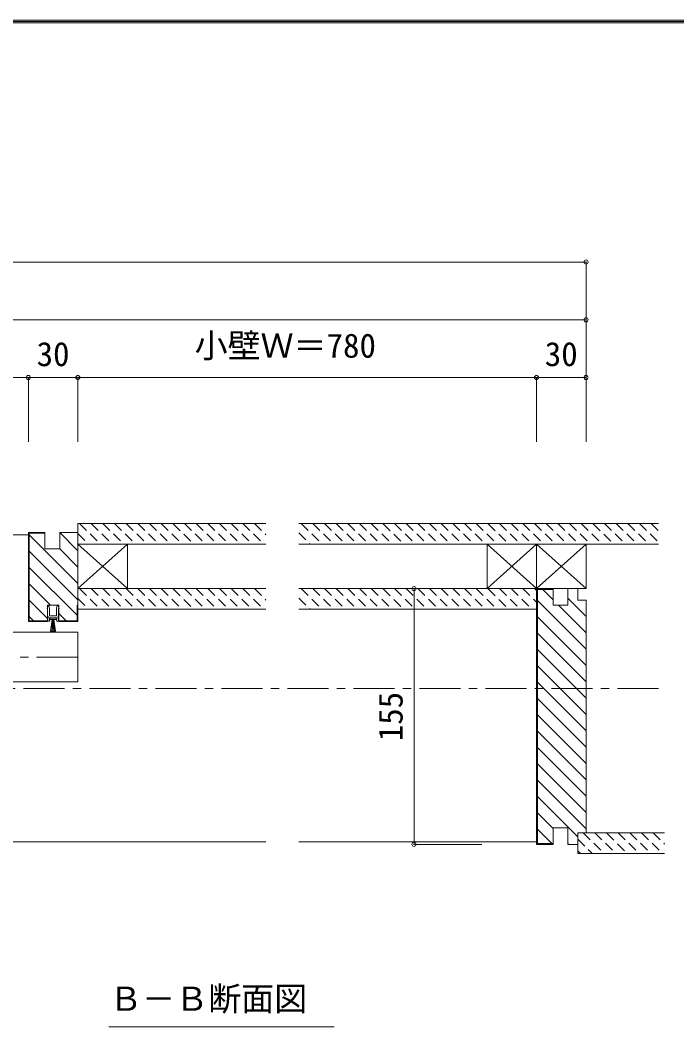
# Model space of a CAD drawing. Units: millimetres at full size, sheet at 1:5. Extents: x -957 to 993, y -689 to 708.
# Drawn here: x 237 to 635, y 98 to 708 of the extents above; entities that cross this region are included whole.
import ezdxf
from ezdxf.enums import TextEntityAlignment as Align

# ---------------------------------------------------------------- set-up
doc = ezdxf.new("R2010")
doc.units = ezdxf.units.MM
doc.header["$LTSCALE"] = 5
doc.header["$PDMODE"] = 32
doc.header["$PDSIZE"] = 2.5
doc.linetypes.add('CHAIN1', pattern=[8, 5, -1, 1, -1])
doc.linetypes.add('DASHED1', pattern=[1.8, 1.2, -0.6])
for name, color, linetype, lineweight in [('0-A_文字', 7, 'Continuous', 9), ('0-B_寸法', 7, 'Continuous', 9), ('F-1_枠', 6, 'Continuous', 9)]:
    doc.layers.add(name, color=color, linetype=linetype, lineweight=lineweight)
doc.styles.add('ＭＳ ゴシック', font='')
doc.styles.get('ＭＳ ゴシック').set_extended_font_data('MS Gothic')

# ---------------------------------------------------------------- blocks, each defined once
blk = doc.blocks.new('4')
at = {"layer": '0-A_文字'}
for p, q in [((-7.5, 43.83), (7.5, 43.83)), ((-7.5, 43.83), (-2.5, 8.83)), ((-3.75, 43.83), (-1.25, 8.83)), ((0, 43.83), (0, 8.83)), ((3.75, 43.83), (1.25, 8.83)), ((2.5, 8.83), (7.5, 43.83)), ((-16.5, 3.83), (-16.5, 12.33)), ((-11, 5.33), (-11, 8.83)), ((-11, 8.83), (11, 8.83)), ((16.5, 12.33), (16.5, 3.83))]:
    blk.add_line(p, q, dxfattribs=at)
for points in [[(-15, 13.83), (-11.5, 13.83), (-9, 8.83), (-11.5, 8.83), (-11.5, 3.83), (-2.5, 3.83)], [(-11, 5.33), (11, 5.33), (11, 8.83)], [(2.5, 3.83), (11.5, 3.83), (11.5, 8.83), (9, 8.83), (11.5, 13.83), (15, 13.83)], [(-15.44, -33.59), (-18, -24.67), (-16.5, -24.67), (-16.5, -1.17)], [(0, -2.17), (-10.5, -2.17), (-10.5, -24.67), (-12.54, -33.51)], [(12.54, -33.51), (10.5, -24.67), (10.5, -2.17), (0, -2.17)], [(16.5, -1.17), (16.5, -24.67), (18, -24.67), (15.44, -33.59)]]:
    blk.add_lwpolyline(points, dxfattribs=at)
for centre, radius, start, end in [((-15, 12.33), 1.5, 90, 180), ((-17.83, 1.33), 2.83, 0, 61.92751), ((-17.83, 1.33), 2.83, 298.07249, 0), ((0, 2.49), 2.83, 90, 151.92751), ((0, 2.49), 2.83, 28.07249, 90), ((15, 12.33), 1.5, 0, 90), ((17.83, 1.33), 2.83, 118.07249, 180), ((17.83, 1.33), 2.83, 180, 241.92751), ((-14, -33.17), 1.5, 196.01316, 347.0113), ((14, -33.17), 1.5, 192.9887, 343.98684)]:
    blk.add_arc(centre, radius, start, end, dxfattribs=at)

msp = doc.modelspace()

# ---------------------------------------------------------------- linework, layer by layer
at = {"layer": '0-B_寸法'}
for p, q in [((-719.209, 561.028), (579.791, 561.028)), ((579.791, 561.028), (579.791, 452.056)), ((-645.209, 526.028), (579.791, 526.028)), ((-645.209, 491.028), (549.791, 491.028)), ((241.791, 491.028), (271.791, 491.028)), ((241.791, 491.028), (241.791, 452.056)), ((271.791, 491.028), (549.791, 491.028)), ((271.791, 491.028), (271.791, 452.056)), ((549.791, 491.028), (579.791, 491.028)), ((549.791, 491.028), (549.791, 452.056)), ((251.791, 397.126), (241.791, 397.126)), ((241.791, 343.126), (241.791, 397.126)), ((251.791, 396.626), (242.291, 396.626)), ((242.291, 343.626), (242.291, 396.626)), ((251.791, 397.126), (251.791, 387.126)), ((260.791, 397.126), (260.791, 387.126)), ((271.791, 397.126), (260.791, 397.126)), ((260.791, 397.046), (271.791, 386.046)), ((271.791, 402.626), (271.791, 390.126)), ((385.791, 402.626), (271.791, 402.626)), ((271.791, 343.126), (271.791, 397.126)), ((623.791, 402.626), (405.791, 402.626)), ((241.791, 395.626), (127.791, 395.626)), ((242.291, 395.747), (271.791, 366.247)), ((242.291, 385.847), (271.791, 356.347)), ((251.791, 387.126), (260.791, 387.126)), ((260.791, 387.146), (271.791, 376.146)), ((271.791, 390.126), (271.791, 363.126)), ((385.791, 390.126), (271.791, 390.126)), ((271.791, 390.126), (301.791, 363.126)), ((301.791, 390.126), (271.791, 363.126)), ((301.791, 390.126), (301.791, 363.126)), ((623.791, 390.126), (405.791, 390.126)), ((519.791, 390.126), (519.791, 363.126)), ((549.791, 390.126), (519.791, 363.126)), ((519.791, 390.126), (549.791, 363.126)), ((549.791, 390.126), (549.791, 363.126)), ((579.791, 390.126), (549.791, 363.126)), ((549.791, 390.126), (579.791, 363.126)), ((579.791, 390.126), (579.791, 363.126)), ((242.291, 375.948), (271.291, 346.948)), ((242.291, 366.048), (255.214, 353.126)), ((271.791, 363.126), (298.791, 363.126)), ((271.791, 350.626), (271.791, 363.126)), ((385.791, 363.126), (271.791, 363.126)), ((549.791, 363.126), (405.791, 363.126)), ((519.791, 363.126), (579.791, 363.126)), ((559.791, 363.126), (549.791, 363.126)), ((549.791, 208.126), (549.791, 363.126)), ((559.791, 362.626), (550.291, 362.626)), ((550.291, 208.626), (550.291, 362.626)), ((553.516, 362.626), (559.791, 356.35)), ((559.791, 353.126), (559.791, 363.126)), ((568.791, 363.126), (574.791, 363.126)), ((574.791, 356.126), (574.791, 363.126)), ((242.291, 356.149), (253.341, 345.099)), ((550.291, 355.951), (579.791, 326.451)), ((568.791, 357.25), (579.791, 346.25)), ((574.791, 356.126), (579.791, 356.126)), ((579.791, 215.126), (579.791, 356.126)), ((260.241, 353.126), (253.341, 353.126)), ((253.341, 343.126), (253.341, 353.126)), ((260.241, 353.126), (260.241, 343.126)), ((260.241, 348.098), (264.714, 343.626)), ((271.291, 353.126), (271.291, 343.626)), ((271.291, 353.126), (271.791, 353.126)), ((385.791, 350.626), (271.791, 350.626)), ((549.791, 350.626), (405.791, 350.626)), ((563.016, 353.126), (579.791, 336.35)), ((253.341, 343.126), (241.791, 343.126)), ((242.291, 346.249), (244.915, 343.626)), ((253.341, 343.626), (242.291, 343.626)), ((260.241, 343.626), (271.291, 343.626)), ((260.241, 343.126), (271.791, 343.126)), ((550.291, 346.051), (579.791, 316.551)), ((127.791, 336.626), (271.791, 336.626)), ((271.791, 306.626), (271.791, 336.626)), ((550.291, 336.152), (579.791, 306.652)), ((550.291, 326.252), (579.791, 296.752)), ((550.291, 316.353), (579.791, 286.853)), ((127.791, 306.626), (271.791, 306.626)), ((550.291, 306.453), (579.791, 276.953)), ((550.291, 296.554), (579.791, 267.054)), ((550.291, 286.654), (579.791, 257.154)), ((550.291, 276.755), (579.791, 247.255)), ((550.291, 266.855), (579.791, 237.355)), ((550.291, 256.956), (579.791, 227.456)), ((550.291, 247.056), (579.791, 217.556)), ((550.291, 237.157), (574.791, 212.657)), ((550.291, 227.257), (559.791, 217.757)), ((550.291, 217.358), (559.023, 208.626)), ((559.791, 218.126), (559.791, 208.126)), ((574.791, 215.126), (579.791, 215.126)), ((574.791, 215.126), (574.791, 208.126)), ((574.791, 202.626), (574.791, 215.126)), ((627.291, 215.126), (574.791, 215.126)), ((385.791, 209.626), (127.791, 209.626)), ((549.791, 209.626), (405.791, 209.626)), ((559.791, 208.126), (549.791, 208.126)), ((559.791, 208.626), (550.291, 208.626)), ((568.791, 208.757), (569.423, 208.126)), ((568.791, 208.126), (574.791, 208.126)), ((627.291, 202.626), (574.791, 202.626)), ((427.066, 97.544), (290.639, 97.544))]:
    msp.add_line(p, q, dxfattribs=at)
at = {"layer": '0-B_寸法', "linetype": 'DASHED1'}
for p, q in [((271.791, 396.559), (278.225, 390.126)), ((272.796, 402.626), (285.296, 390.126)), ((279.867, 402.626), (292.367, 390.126)), ((286.938, 402.626), (299.438, 390.126)), ((294.009, 402.626), (306.509, 390.126)), ((301.08, 402.626), (313.58, 390.126)), ((308.151, 402.626), (320.651, 390.126)), ((315.222, 402.626), (327.722, 390.126)), ((322.293, 402.626), (334.793, 390.126)), ((329.582, 402.408), (341.864, 390.126)), ((336.435, 402.626), (348.935, 390.126)), ((343.506, 402.626), (356.006, 390.126)), ((350.577, 402.626), (363.077, 390.126)), ((357.649, 402.626), (370.149, 390.126)), ((364.72, 402.626), (377.22, 390.126)), ((371.791, 402.626), (384.291, 390.126)), ((378.862, 402.626), (385.791, 395.696)), ((405.791, 396.909), (412.575, 390.126)), ((407.146, 402.626), (419.646, 390.126)), ((414.217, 402.626), (426.717, 390.126)), ((421.288, 402.626), (433.788, 390.126)), ((428.359, 402.626), (440.859, 390.126)), ((435.43, 402.626), (447.93, 390.126)), ((442.501, 402.626), (455.001, 390.126)), ((449.572, 402.626), (462.072, 390.126)), ((456.861, 402.408), (469.143, 390.126)), ((463.715, 402.626), (476.215, 390.126)), ((470.786, 402.626), (483.286, 390.126)), ((477.857, 402.626), (490.357, 390.126)), ((484.928, 402.626), (497.428, 390.126)), ((491.999, 402.626), (504.499, 390.126)), ((499.07, 402.626), (511.57, 390.126)), ((506.141, 402.626), (518.641, 390.126)), ((513.212, 402.626), (525.712, 390.126)), ((520.501, 402.408), (532.783, 390.126)), ((527.354, 402.626), (539.854, 390.126)), ((534.425, 402.626), (546.925, 390.126)), ((541.496, 402.626), (553.996, 390.126)), ((548.567, 402.626), (561.067, 390.126)), ((555.638, 402.626), (568.138, 390.126)), ((562.71, 402.626), (575.21, 390.126)), ((569.781, 402.626), (582.281, 390.126)), ((576.852, 402.626), (589.352, 390.126)), ((584.141, 402.408), (596.423, 390.126)), ((590.994, 402.626), (603.494, 390.126)), ((598.065, 402.626), (610.565, 390.126)), ((605.136, 402.626), (617.636, 390.126)), ((612.207, 402.626), (623.791, 391.041)), ((619.278, 402.626), (623.791, 398.112)), ((272.796, 363.126), (285.296, 350.626)), ((279.867, 363.126), (292.367, 350.626)), ((286.938, 363.126), (299.438, 350.626)), ((294.009, 363.126), (306.509, 350.626)), ((301.08, 363.126), (313.58, 350.626)), ((308.151, 363.126), (320.651, 350.626)), ((315.222, 363.126), (327.722, 350.626)), ((322.293, 363.126), (334.793, 350.626)), ((329.582, 362.908), (341.864, 350.626)), ((336.435, 363.126), (348.935, 350.626)), ((343.506, 363.126), (356.006, 350.626)), ((350.577, 363.126), (363.077, 350.626)), ((357.649, 363.126), (370.149, 350.626)), ((364.72, 363.126), (377.22, 350.626)), ((371.791, 363.126), (384.291, 350.626)), ((378.862, 363.126), (385.791, 356.196)), ((407.146, 363.126), (419.646, 350.626)), ((414.217, 363.126), (426.717, 350.626)), ((421.288, 363.126), (433.788, 350.626)), ((428.359, 363.126), (440.859, 350.626)), ((435.43, 363.126), (447.93, 350.626)), ((442.501, 363.126), (455.001, 350.626)), ((449.572, 363.126), (462.072, 350.626)), ((456.861, 362.908), (469.143, 350.626)), ((463.715, 363.126), (476.215, 350.626)), ((470.786, 363.126), (483.286, 350.626)), ((477.857, 363.126), (490.357, 350.626)), ((484.928, 363.126), (497.428, 350.626)), ((491.999, 363.126), (504.499, 350.626)), ((499.07, 363.126), (511.57, 350.626)), ((506.141, 363.126), (518.641, 350.626)), ((513.212, 363.126), (525.712, 350.626)), ((520.501, 362.908), (532.783, 350.626)), ((527.354, 363.126), (539.854, 350.626)), ((534.425, 363.126), (546.925, 350.626)), ((541.496, 363.126), (549.791, 354.83)), ((548.567, 363.126), (549.791, 361.902)), ((271.791, 357.059), (278.225, 350.626)), ((405.791, 357.409), (412.575, 350.626)), ((578.083, 215.126), (590.583, 202.626)), ((585.154, 215.126), (597.654, 202.626)), ((592.443, 214.908), (604.725, 202.626)), ((599.296, 215.126), (611.796, 202.626)), ((606.367, 215.126), (618.867, 202.626)), ((613.438, 215.126), (625.938, 202.626)), ((620.509, 215.126), (627.291, 208.343)), ((574.791, 211.346), (583.511, 202.626)), ((574.791, 204.275), (576.44, 202.626))]:
    msp.add_line(p, q, dxfattribs=at)
at = {"layer": '0-B_寸法', "color": 4}
for p, q in [((475.555, 363.126), (475.555, 208.126)), ((475.555, 363.126), (516.563, 363.126)), ((475.555, 208.126), (516.563, 208.126))]:
    msp.add_line(p, q, dxfattribs=at)
at = {"layer": '0-B_寸法', "linetype": 'CHAIN1'}
msp.add_line((271.791, 321.626), (-36.209, 321.626), dxfattribs=at)
at = {"layer": '0-B_寸法', "color": 4, "linetype": 'CHAIN1'}
msp.add_line((623.791, 302.626), (-729.175, 302.626), dxfattribs=at)
at = {"layer": '0-B_寸法'}
for points in [[(559.791, 353.126), (568.791, 353.126), (568.791, 363.126)], [(559.791, 218.126), (568.791, 218.126), (568.791, 208.126)]]:
    msp.add_lwpolyline(points, dxfattribs=at)
for p in [(579.791, 561.028), (579.791, 526.028), (241.791, 491.028), (271.791, 491.028), (549.791, 491.028), (579.791, 491.028), (475.555, 363.126), (475.555, 208.126)]:
    msp.add_point(p, dxfattribs=at)
at = {"layer": 'F-1_枠'}
for p, q in [((-957.218, 707.602), (992.782, 707.602)), ((-957.218, 706.769), (992.782, 706.769)), ((-957.218, 705.935), (992.782, 705.935))]:
    msp.add_line(p, q, dxfattribs=at)

# ---------------------------------------------------------------- block references
at = {"layer": '0-B_寸法', "xscale": -0.2, "yscale": 0.2, "rotation": 180}
msp.add_blockref('4', (256.791, 346.191), dxfattribs=at)

# ---------------------------------------------------------------- texts
at = {"layer": '0-B_寸法', "style": 'ＭＳ ゴシック'}
for s, p in [('小壁Ｗ＝780', (342.559, 498.649)), ('30', (246.791, 493.528)), ('30', (554.791, 493.528)), ('Ｂ－Ｂ断面図', (290.832, 102.868))]:
    msp.add_text(s, height=14.66, dxfattribs=at).set_placement(p, align=Align.BOTTOM_LEFT)
msp.add_text('155', height=14.66, rotation=90, dxfattribs=at).set_placement((473.055, 270.626), align=Align.BOTTOM_LEFT)

doc.saveas('drawing.dxf')
